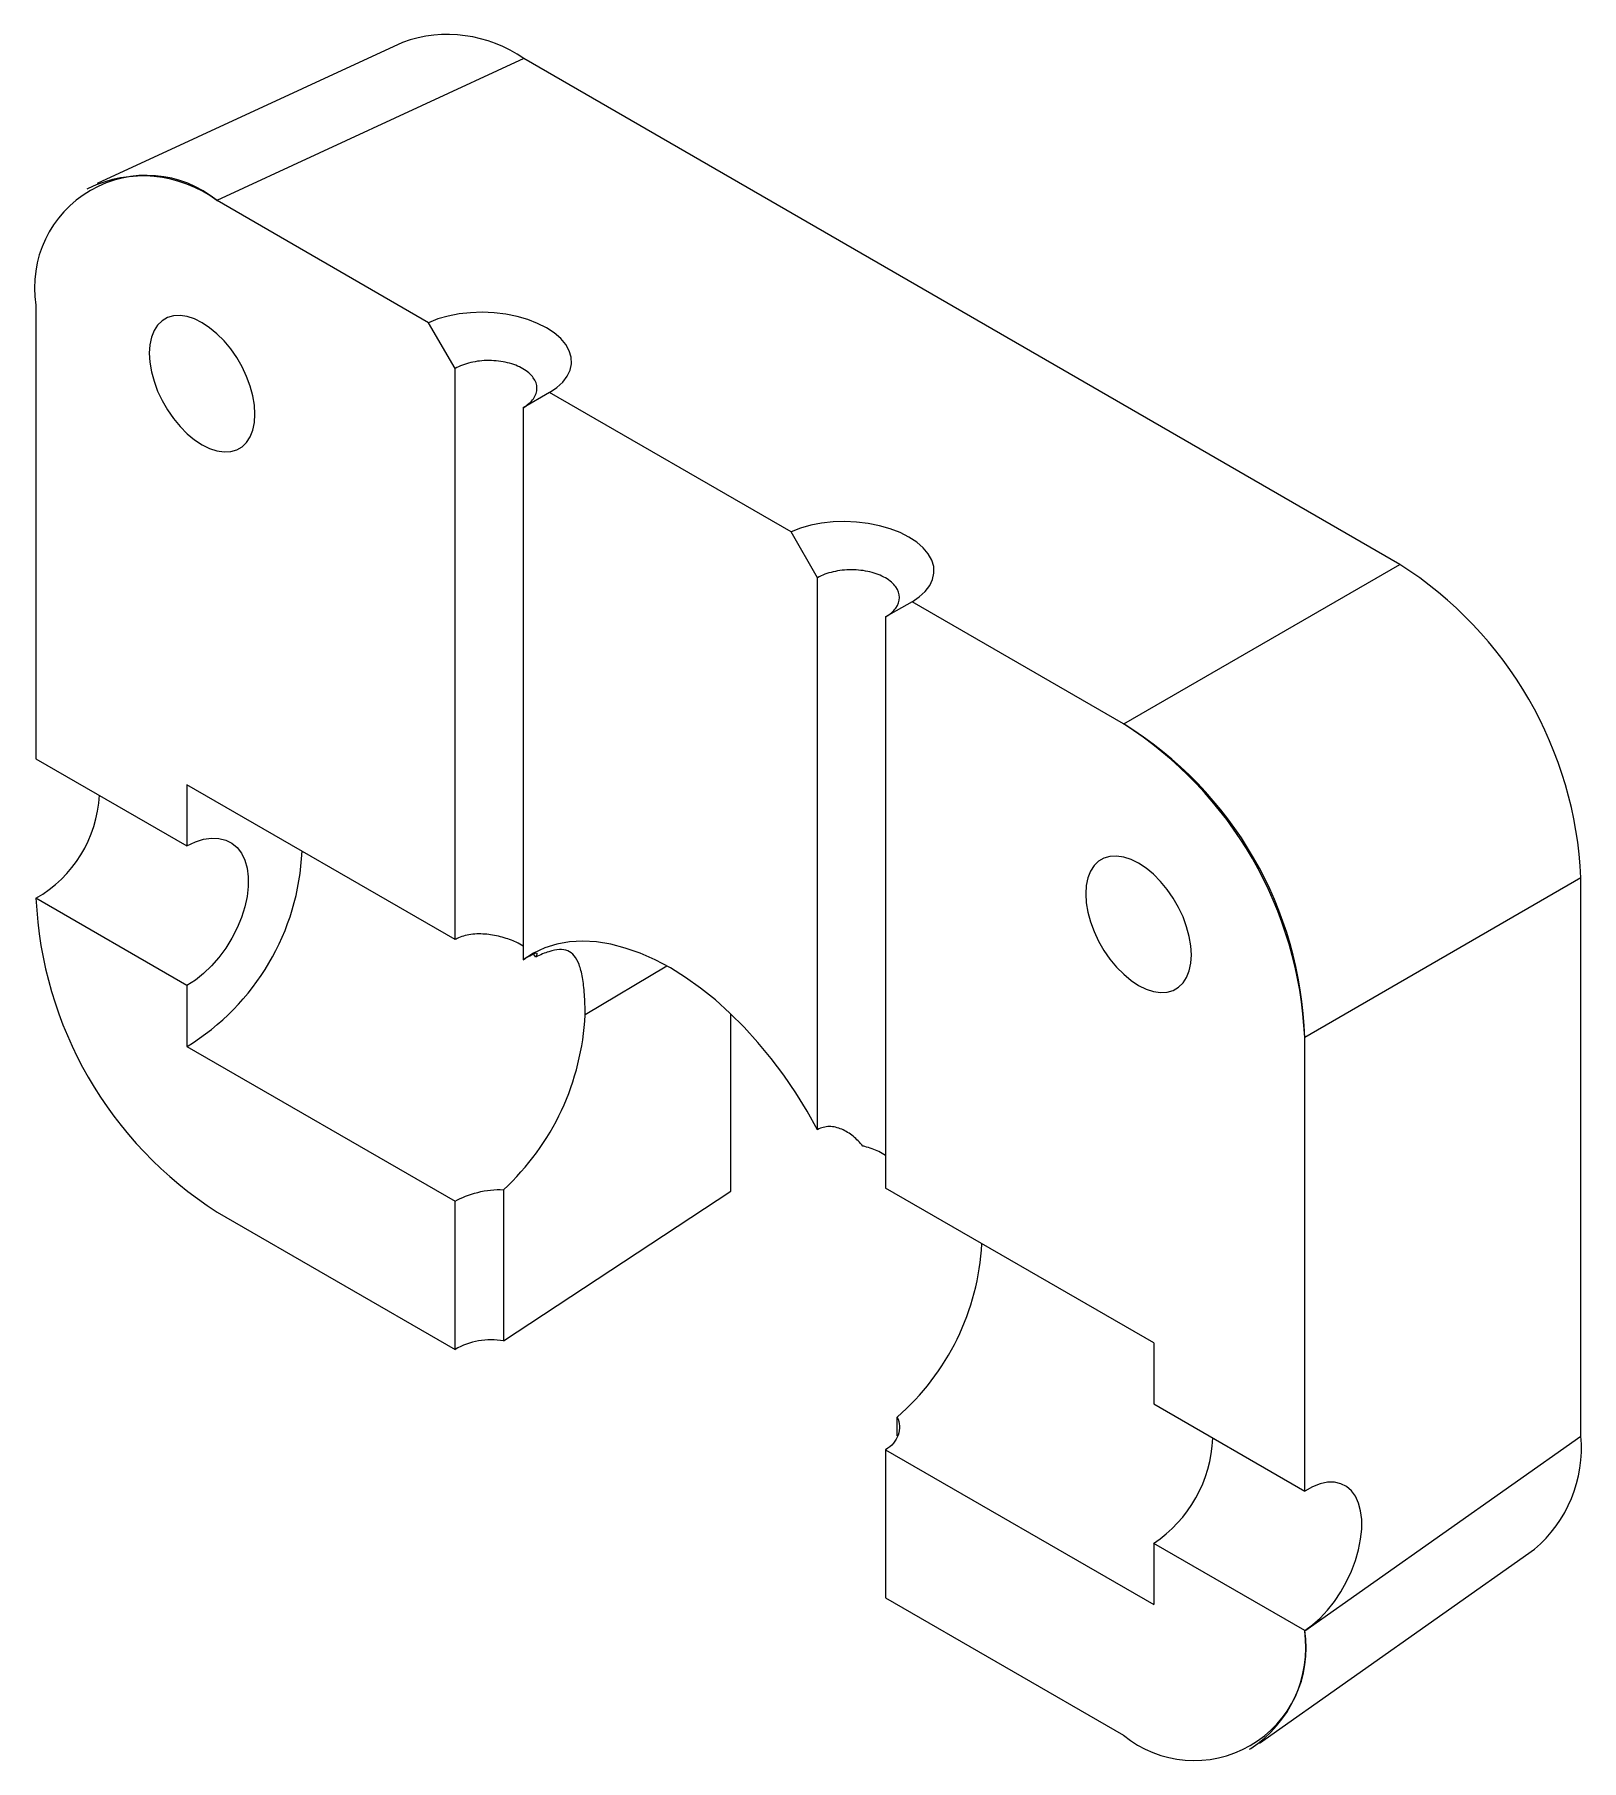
# Paper-space layout '_Isometric' of a CAD drawing. Header units: millimetres. Extents: x -14.9 to 21.3, y -13.2 to 27.2.
import ezdxf

# ---------------------------------------------------------------- set-up
doc = ezdxf.new("R2010")
doc.units = ezdxf.units.MM

psp = doc.layouts.new('_Isometric')

# ---------------------------------------------------------------- linework, layer by layer
at = {"color": 7, "linetype": 'Continuous', "lineweight": 15}
for p, q in [((-6.267, 26.975), (-13.416, 23.67)), ((-3.431, 26.594), (-10.612, 23.274)), ((17.078, 14.754), (-3.431, 26.594)), ((-13.628, 23.556), (-13.659, 23.537)), ((-10.612, 23.274), (-10.607, 23.271)), ((-5.657, 20.413), (-10.607, 23.271)), ((-14.849, 20.821), (-14.849, 10.205)), ((-5.038, 19.341), (-5.657, 20.413)), ((-5.038, 5.97), (-5.038, 19.341)), ((-2.828, 18.78), (-3.447, 18.423)), ((2.828, 15.515), (-2.828, 18.78)), ((-3.447, 18.423), (-3.447, 5.501)), ((3.447, 14.443), (2.828, 15.515)), ((10.612, 11.021), (17.078, 14.754)), ((3.447, 1.521), (3.447, 14.443)), ((5.657, 13.882), (5.038, 13.524)), ((10.607, 11.024), (5.657, 13.882)), ((5.038, 13.524), (5.038, 0.154)), ((10.607, 11.024), (10.612, 11.021)), ((-14.849, 10.205), (-11.314, 8.164)), ((-5.038, 5.97), (-11.314, 9.593)), ((-11.314, 9.593), (-11.314, 8.164)), ((21.315, 7.415), (14.849, 3.683)), ((21.315, -5.654), (21.315, 7.415)), ((-11.314, 4.898), (-14.849, 6.939)), ((-14.849, 6.939), (-14.849, 6.938)), ((-11.314, 4.898), (-11.314, 3.469)), ((1.414, 0.084), (1.414, 4.234)), ((14.849, 3.683), (14.849, 3.677)), ((14.849, -6.939), (14.849, 3.677)), ((-11.314, 3.469), (-5.038, -0.154)), ((-3.906, 0.115), (-3.906, -3.424)), ((-3.906, -3.424), (1.414, 0.084)), ((11.314, -3.469), (5.038, 0.154)), ((-5.038, -3.624), (-5.038, -0.154)), ((-10.607, -0.409), (-5.038, -3.624)), ((11.314, -3.469), (11.314, -4.898)), ((5.311, -5.645), (5.311, -5.206)), ((11.314, -4.898), (14.849, -6.939)), ((14.849, -10.212), (21.315, -5.654)), ((5.038, -5.97), (11.314, -9.593)), ((5.038, -5.97), (5.038, -9.441)), ((14.849, -10.205), (11.314, -8.164)), ((11.314, -8.164), (11.314, -9.593)), ((13.79, -12.839), (20.227, -8.301)), ((5.038, -9.441), (10.607, -12.656)), ((14.849, -10.206), (14.849, -10.205)), ((14.849, -10.206), (14.849, -10.212)), ((13.554, -12.982), (13.585, -12.966))]:
    psp.add_line(p, q, dxfattribs=at)
at = {"color": 8, "linetype": 'Continuous', "lineweight": 15}
psp.add_line((-0.08, 5.353), (-1.994, 4.209), dxfattribs=at)
at = {"color": 7, "linetype": 'Continuous', "lineweight": 15, "flags": 128}
for points in [[(-2.828, 18.78), (-2.658, 18.894), (-2.519, 19.021), (-2.414, 19.158), (-2.346, 19.302), (-2.315, 19.451), (-2.322, 19.603), (-2.367, 19.753), (-2.449, 19.9), (-2.567, 20.04), (-2.717, 20.172), (-2.899, 20.291), (-3.107, 20.397), (-3.339, 20.486), (-3.589, 20.558), (-3.852, 20.611), (-4.125, 20.644), (-4.401, 20.656), (-4.676, 20.647), (-4.944, 20.618), (-5.2, 20.568), (-5.439, 20.5), (-5.657, 20.413)], [(-9.723, 18.269), (-9.735, 18.48), (-9.773, 18.701), (-9.835, 18.927), (-9.919, 19.155), (-10.025, 19.379), (-10.15, 19.596), (-10.291, 19.799), (-10.446, 19.987), (-10.612, 20.153), (-10.784, 20.296), (-10.96, 20.412), (-11.136, 20.5), (-11.309, 20.556), (-11.474, 20.58), (-11.629, 20.572), (-11.771, 20.531), (-11.895, 20.459), (-12.001, 20.357), (-12.086, 20.227), (-12.147, 20.072), (-12.185, 19.894), (-12.198, 19.698), (-12.185, 19.487), (-12.147, 19.266), (-12.086, 19.04), (-12.001, 18.812), (-11.895, 18.588), (-11.771, 18.371), (-11.629, 18.168), (-11.474, 17.98), (-11.309, 17.814), (-11.136, 17.671), (-10.96, 17.555), (-10.784, 17.467), (-10.612, 17.411), (-10.446, 17.387), (-10.291, 17.395), (-10.15, 17.436), (-10.025, 17.508), (-9.919, 17.61), (-9.835, 17.74), (-9.773, 17.896), (-9.735, 18.073), (-9.723, 18.269)], [(5.657, 13.882), (5.827, 13.996), (5.966, 14.122), (6.071, 14.259), (6.14, 14.404), (6.171, 14.553), (6.164, 14.704), (6.118, 14.855), (6.036, 15.002), (5.919, 15.142), (5.768, 15.273), (5.586, 15.393), (5.378, 15.498), (5.147, 15.588), (4.897, 15.66), (4.633, 15.712), (4.36, 15.745), (4.084, 15.758), (3.809, 15.749), (3.541, 15.72), (3.285, 15.67), (3.046, 15.601), (2.828, 15.515)], [(-11.314, 8.164), (-11.118, 8.258), (-10.926, 8.319), (-10.742, 8.347), (-10.568, 8.341), (-10.408, 8.302), (-10.265, 8.229), (-10.141, 8.126), (-10.039, 7.992), (-9.961, 7.831), (-9.908, 7.646), (-9.882, 7.441), (-9.882, 7.218), (-9.908, 6.983), (-9.961, 6.739), (-10.039, 6.492), (-10.141, 6.245), (-10.265, 6.003), (-10.408, 5.771), (-10.568, 5.553), (-10.742, 5.354), (-10.926, 5.176), (-11.118, 5.023), (-11.314, 4.898)], [(12.198, 5.615), (12.185, 5.825), (12.147, 6.046), (12.086, 6.273), (12.001, 6.501), (11.895, 6.725), (11.771, 6.941), (11.629, 7.145), (11.474, 7.332), (11.309, 7.499), (11.136, 7.642), (10.96, 7.758), (10.784, 7.845), (10.612, 7.902), (10.446, 7.926), (10.291, 7.918), (10.15, 7.877), (10.025, 7.805), (9.919, 7.703), (9.835, 7.573), (9.773, 7.417), (9.735, 7.24), (9.723, 7.044), (9.735, 6.833), (9.773, 6.612), (9.835, 6.385), (9.919, 6.158), (10.025, 5.933), (10.15, 5.717), (10.291, 5.513), (10.446, 5.326), (10.612, 5.159), (10.784, 5.016), (10.96, 4.9), (11.136, 4.813), (11.309, 4.757), (11.474, 4.733), (11.629, 4.741), (11.771, 4.781), (11.895, 4.854), (12.001, 4.956), (12.086, 5.086), (12.147, 5.241), (12.185, 5.419), (12.198, 5.615)], [(3.447, 1.521), (3.203, 1.958), (2.939, 2.383), (2.658, 2.795), (2.362, 3.19), (2.051, 3.566), (1.728, 3.92), (1.395, 4.252), (1.054, 4.558), (0.706, 4.837), (0.354, 5.087), (0, 5.308), (-0.354, 5.496), (-0.706, 5.652), (-1.054, 5.774), (-1.395, 5.862), (-1.728, 5.916), (-2.051, 5.934), (-2.362, 5.917), (-2.658, 5.864), (-2.939, 5.777), (-3.203, 5.656), (-3.447, 5.501)], [(14.849, -10.205), (15.031, -10.073), (15.21, -9.913), (15.382, -9.727), (15.544, -9.521), (15.693, -9.297), (15.826, -9.059), (15.941, -8.812), (16.036, -8.561), (16.109, -8.311), (16.158, -8.065), (16.183, -7.829), (16.183, -7.606), (16.158, -7.401), (16.109, -7.219), (16.036, -7.061), (15.941, -6.932), (15.826, -6.833), (15.693, -6.766), (15.544, -6.733), (15.382, -6.734), (15.21, -6.769), (15.031, -6.838), (14.849, -6.939)]]:
    psp.add_lwpolyline(points, dxfattribs=at)
at = {"color": 7, "linetype": 'Continuous', "lineweight": 15}
for centre, radius, start, end in [((-5.215, 24.062), 3.097, 54.8313, 109.8573), ((-12.263, 21.241), 2.62, 50.7928, 189.218), ((-12.353, 20.923), 2.925, 53.4777, 115.8503), ((12.122, 7), 9.203, 2.5878, 57.4122), ((5.64, 3.258), 9.219, 2.6035, 57.3965), ((5.905, 3.411), 8.948, 1.7387, 58.2613), ((-16.299, 9.495), 2.938, 299.5676, 357.1458), ((-14.261, 8.286), 5.647, 301.4594, 357.4811), ((-5.64, 7.357), 9.219, 182.6035, 237.3965), ((-7.952, 4.497), 5.964, 312.7167, 357.2312), ((1.526, -0.848), 5.773, 310.9777, 356.9862), ((-4.197, -5.077), 1.679, 79.9998, 120.0542), ((18.23, -5.933), 3.097, 310.1407, 5.1721), ((9.585, -5.57), 3.117, 303.674, 357.6485), ((12.263, -10.626), 2.62, 230.7928, 9.218), ((12.044, -10.591), 2.831, 302.9776, 7.6962)]:
    psp.add_arc(centre, radius, start, end, dxfattribs=at)
for points, knots in [([(-3.447, 18.423), (-3.344, 18.482), (-3.262, 18.554), (-3.149, 18.71), (-3.121, 18.794), (-3.122, 18.963), (-3.151, 19.047), (-3.263, 19.203), (-3.347, 19.275), (-3.553, 19.395), (-3.678, 19.443), (-3.948, 19.508), (-4.095, 19.526), (-4.392, 19.527), (-4.538, 19.511), (-4.809, 19.448), (-4.934, 19.4), (-5.038, 19.341)], [0, 0, 0, 0, 0.125, 0.125, 0.25, 0.25, 0.375, 0.375, 0.5, 0.5, 0.625, 0.625, 0.75, 0.75, 0.875, 0.875, 1, 1, 1, 1]), ([(5.038, 13.524), (5.141, 13.584), (5.224, 13.655), (5.336, 13.812), (5.364, 13.895), (5.364, 14.065), (5.334, 14.149), (5.222, 14.305), (5.138, 14.377), (4.932, 14.496), (4.807, 14.545), (4.537, 14.61), (4.39, 14.628), (4.094, 14.629), (3.947, 14.612), (3.676, 14.549), (3.551, 14.502), (3.447, 14.443)], [0, 0, 0, 0, 0.125, 0.125, 0.25, 0.25, 0.375, 0.375, 0.5, 0.5, 0.625, 0.625, 0.75, 0.75, 0.875, 0.875, 1, 1, 1, 1]), ([(-3.447, 5.817), (-3.498, 5.848), (-3.632, 5.929), (-3.934, 6.034), (-4.302, 6.108), (-4.676, 6.106), (-4.917, 6.037), (-5.023, 5.979), (-5.038, 5.97)], [0, 0, 0, 0, 0.125639, 0.328048, 0.535944, 0.751638, 0.965595, 1, 1, 1, 1]), ([(-3.447, 5.501), (-3.365, 5.55), (-3.298, 5.59), (-3.197, 5.644), (-3.164, 5.658), (-3.125, 5.664), (-3.119, 5.655), (-3.125, 5.62), (-3.136, 5.594), (-3.153, 5.561)], [0, 0, 0, 0, 0.25, 0.25, 0.5, 0.5, 0.75, 0.75, 1, 1, 1, 1]), ([(-1.994, 4.209), (-1.994, 4.383), (-2, 4.543), (-2.02, 4.834), (-2.036, 4.967), (-2.078, 5.2), (-2.104, 5.3), (-2.168, 5.469), (-2.206, 5.539), (-2.294, 5.647), (-2.344, 5.685), (-2.459, 5.733), (-2.524, 5.743), (-2.671, 5.735), (-2.753, 5.718), (-2.936, 5.659), (-3.039, 5.616), (-3.153, 5.561)], [0, 0, 0, 0, 0.125, 0.125, 0.25, 0.25, 0.375, 0.375, 0.5, 0.5, 0.625, 0.625, 0.75, 0.75, 0.875, 0.875, 1, 1, 1, 1]), ([(-3.153, 5.561), (-3.158, 5.57), (-3.172, 5.595), (-3.194, 5.62), (-3.208, 5.635)], [0, 0, 0, 0, 0.374339, 1, 1, 1, 1]), ([(4.506, 1.139), (4.436, 1.223), (4.36, 1.3), (4.196, 1.433), (4.106, 1.49), (3.918, 1.57), (3.818, 1.594), (3.625, 1.594), (3.53, 1.57), (3.447, 1.521)], [0, 0, 0, 0, 0.25, 0.25, 0.5, 0.5, 0.75, 0.75, 1, 1, 1, 1]), ([(5.038, 0.919), (4.987, 0.95), (4.853, 1.031), (4.652, 1.101), (4.521, 1.135), (4.506, 1.139)], [0, 0, 0, 0, 0.353638, 0.923362, 1, 1, 1, 1]), ([(-5.038, -0.154), (-4.892, -0.07), (-4.707, 0.005), (-4.311, 0.104), (-4.102, 0.129), (-3.906, 0.115)], [0, 0, 0, 0, 0.5, 0.5, 1, 1, 1, 1]), ([(5.311, -5.206), (5.342, -5.273), (5.36, -5.343), (5.367, -5.486), (5.357, -5.558), (5.286, -5.763), (5.183, -5.886), (5.038, -5.97)], [0, 0, 0, 0, 0.25, 0.25, 0.5, 0.5, 1, 1, 1, 1])]:
    psp.add_open_spline(points, degree=3, knots=knots, dxfattribs=at)

doc.saveas('drawing.dxf')
